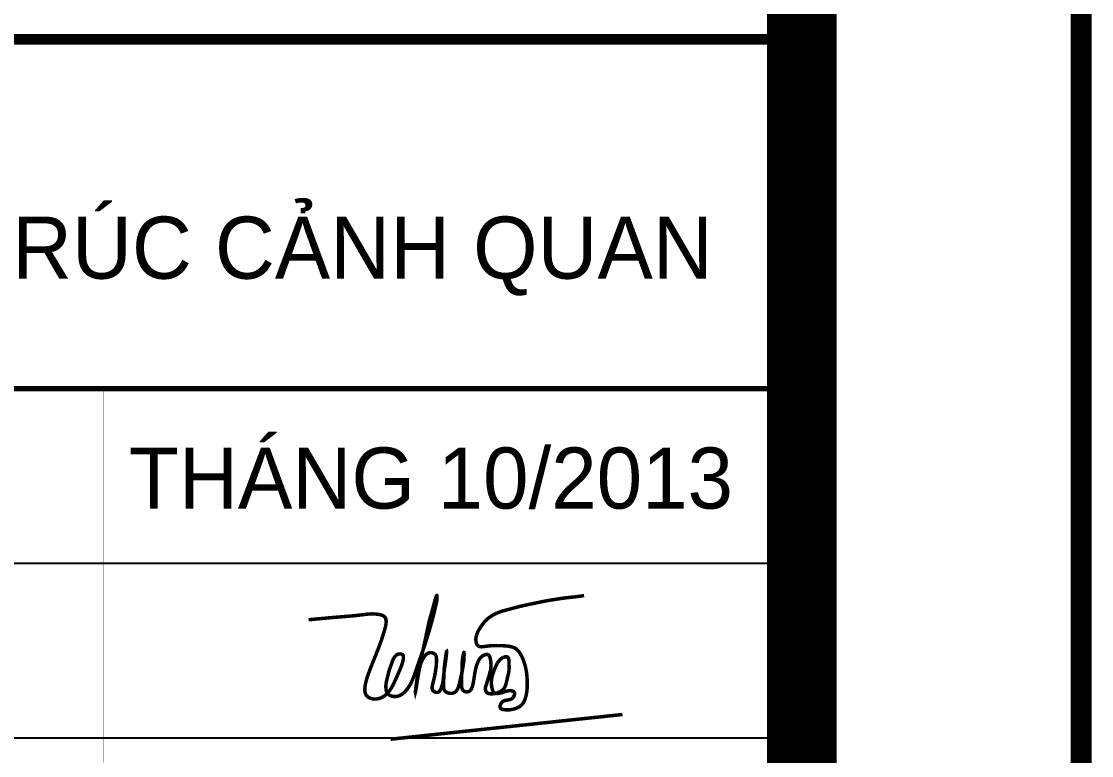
# Model space of a CAD drawing. Header units: millimetres. Extents: x 89040 to 596321, y -313033 to 2401191.
# Drawn here: x 596289.92 to 596320.57, y 1199952.64 to 1199973.67 of the extents above; entities that cross this region are included whole.
import ezdxf

# ---------------------------------------------------------------- set-up
doc = ezdxf.new("R2010")
doc.units = ezdxf.units.MM
doc.header["$MEASUREMENT"] = 0
for name, color, linetype, lineweight in [('dung', 7, 'Continuous', 25), ('KHUNG', 7, 'Continuous', 25), ('KHUNGTEN', 7, 'Continuous', 25)]:
    doc.layers.add(name, color=color, linetype=linetype, lineweight=lineweight)
doc.styles.add('WMF-VNI-FRANKO0', font='VFRANKO.TTF')

msp = doc.modelspace()

# ---------------------------------------------------------------- linework, layer by layer
at = {"layer": 'KHUNG', "const_width": 0.1}
for points in [[(596298.1460031951, 1199956.533481232), (596298.4195627304, 1199956.559774097), (596298.6936591212, 1199956.585290946), (596298.9688292237, 1199956.609255764), (596299.245392089, 1199956.631208039), (596299.3832981784, 1199956.642730265), (596299.5198440833, 1199956.656224669), (596299.587338657, 1199956.664100167), (596299.6542515861, 1199956.672787066), (596299.7877958948, 1199956.689729092), (596299.8553157315, 1199956.69626233), (596299.9239263331, 1199956.700355783), (596299.9587794933, 1199956.701218543), (596299.9940719322, 1199956.701148501), (596300.0298591786, 1199956.700038037), (596300.0661967614, 1199956.697779533), (596300.1031402102, 1199956.694265369), (596300.1406025293, 1199956.689351928), (596300.1778472511, 1199956.682731542), (596300.2139530074, 1199956.674049842), (596300.2312908422, 1199956.668825258), (596300.2479984172, 1199956.662952456), (596300.2639605608, 1199956.656387139), (596300.2790620994, 1199956.64908501), (596300.2931878609, 1199956.641001773), (596300.3062226726, 1199956.632093131), (596300.3180513615, 1199956.622314788), (596300.3285595133, 1199956.611622855), (596300.3376938351, 1199956.600006268), (596300.3455060516, 1199956.587510372), (596300.352058239, 1199956.574186069), (596300.3574124746, 1199956.560084261), (596300.3616308351, 1199956.54525585), (596300.3647753976, 1199956.52975174), (596300.366908239, 1199956.513622833), (596300.3680914358, 1199956.496920032), (596300.368387065, 1199956.479694239), (596300.3678572039, 1199956.461996357), (596300.364569317, 1199956.425387937), (596300.3587243902, 1199956.387501991), (596300.3508190383, 1199956.348745741), (596300.3413498765, 1199956.309526408), (596300.3308135197, 1199956.270251212), (596300.3084689587, 1199956.19311139), (596300.2859405343, 1199956.118958423), (596300.2633239287, 1199956.047582636), (596300.2405979455, 1199955.97866983), (596300.2177413888, 1199955.911905805), (596300.1947330626, 1199955.846976362), (596300.1715517709, 1199955.783567301), (596300.1481763176, 1199955.721364423), (596300.1245855066, 1199955.660053528), (596300.076673028, 1199955.538850889), (596300.027644766, 1199955.417445789), (596300.0026592264, 1199955.355881818), (596299.9773701287, 1199955.293390913), (596299.9267021586, 1199955.16591168), (596299.8775285601, 1199955.035993021), (596299.8541074296, 1199954.970452838), (596299.8317894526, 1199954.904701347), (596299.8109874504, 1199954.838757302), (596299.7923598901, 1199954.772474235), (596299.7765859048, 1199954.705692166), (596299.7700366897, 1199954.672046233), (596299.7646418958, 1199954.638155822), (596299.7606235882, 1199954.603956966), (596299.7582038334, 1199954.569385696), (596299.7576046966, 1199954.534378045), (596299.7591225107, 1199954.498987925), (596299.7634389965, 1199954.463880955), (596299.7668987202, 1199954.446703466), (596299.7713604987, 1199954.429920562), (596299.7769251337, 1199954.413640185), (596299.7836934254, 1199954.397970274), (596299.7917661752, 1199954.383018772), (596299.801216944, 1199954.368881706), (596299.811972663, 1199954.355590981), (596299.8239111411, 1199954.343157023), (596299.836910152, 1199954.331590238), (596299.850847469, 1199954.320901034), (596299.8656008658, 1199954.311099821), (596299.8810481159, 1199954.302197005), (596299.8970669929, 1199954.294202996), (596299.9135352704, 1199954.287128201), (596299.9303310808, 1199954.280982895), (596299.9473631263, 1199954.275765977), (596299.964593604, 1199954.271456442), (596299.9819901086, 1199954.268031276), (596300.017151578, 1199954.263741991), (596300.052588293, 1199954.262714009), (596300.088041012, 1199954.264763216), (596300.1232504934, 1199954.269705497), (596300.1579574959, 1199954.27735674), (596300.1919027776, 1199954.287532828), (596300.2248270974, 1199954.300049649), (596300.2564712135, 1199954.314723088), (596300.286614784, 1199954.331377448), (596300.3152566813, 1199954.349884466), (596300.3424724974, 1199954.370132478), (596300.3683379068, 1199954.392009838), (596300.392928583, 1199954.4154049), (596300.4163202008, 1199954.44020602), (596300.4385884337, 1199954.46630155), (596300.459808956, 1199954.493579847), (596300.4800574419, 1199954.521929263), (596300.499409565, 1199954.551238153), (596300.5179409998, 1199954.581394872), (596300.5357274202, 1199954.612287773), (596300.5693679143, 1199954.675835543), (596300.6009364396, 1199954.740988294), (596300.6310383887, 1199954.806852864), (596300.6602791542, 1199954.872536086), (596300.6891482575, 1199954.937292199), (596300.7175173629, 1199955.001161433), (596300.7450530248, 1199955.064444949), (596300.771421662, 1199955.127444078), (596300.7962896929, 1199955.190460152), (596300.8193079919, 1199955.253804274), (596300.8298373747, 1199955.285807841), (596300.8393560129, 1199955.318272447), (596300.8475741439, 1199955.351391686), (596300.8542020048, 1199955.385359156), (596300.858949833, 1199955.42036845), (596300.8615278654, 1199955.456613166), (596300.8618609201, 1199955.475207646), (596300.8608001971, 1199955.493442047), (596300.8593857377, 1199955.502082203), (596300.8571875017, 1199955.510220309), (596300.8540597062, 1199955.517718351), (596300.8498575562, 1199955.524438999), (596300.8445310014, 1199955.530310729), (596300.8382019654, 1199955.535381458), (596300.8310105474, 1199955.539711728), (596300.8230968466, 1199955.543362078), (596300.8056629952, 1199955.548865184), (596300.7870212065, 1199955.552375104), (596300.7682870019, 1199955.554372235), (596300.7501883073, 1199955.5550481), (596300.7328073204, 1199955.554112964), (596300.7161650829, 1199955.551231513), (596300.7002826345, 1199955.5460685), (596300.6851723954, 1199955.538470211), (596300.6708194198, 1199955.528859334), (596300.6572033426, 1199955.517772696), (596300.6443037991, 1199955.505747126), (596300.6321037002, 1199955.493221933), (596300.609785645, 1199955.466877356), (596300.5902312583, 1199955.438717647), (596300.5733515123, 1199955.408752937), (596300.5587959768, 1199955.377408699), (596300.5461563928, 1199955.345201996), (596300.5241769605, 1199955.279866472), (596300.5130481882, 1199955.247290861), (596300.5009536968, 1199955.215021285), (596300.4762239755, 1199955.150682676), (596300.4650192827, 1199955.118181138), (596300.4549180797, 1199955.085350501), (596300.4371864188, 1199955.018909368), (596300.4056658708, 1199954.884377759), (596300.3888403281, 1199954.817076952), (596300.3729004511, 1199954.749769445), (596300.3664814715, 1199954.71599811), (596300.3617503837, 1199954.682086471), (596300.359168234, 1199954.647990856), (596300.3588594971, 1199954.613699263), (596300.3607339209, 1199954.579219892), (596300.3646977812, 1199954.54456127), (596300.370776334, 1199954.509843514), (596300.3748712701, 1199954.492738932), (596300.3798913772, 1199954.476027595), (596300.3860032227, 1199954.459877781), (596300.3933733744, 1199954.444457763), (596300.4021683955, 1199954.429935815), (596300.4124930506, 1199954.416447311), (596300.4242351061, 1199954.404012107), (596300.4372347255, 1199954.392624719), (596300.4513320718, 1199954.382279662), (596300.4663673083, 1199954.372971452), (596300.4821805987, 1199954.364694604), (596300.4986121061, 1199954.357443634), (596300.5155019938, 1199954.351213056), (596300.5326904252, 1199954.345997387), (596300.5500245548, 1199954.341790412), (596300.5674231187, 1199954.338578453), (596300.5848468157, 1199954.336343452), (596300.6022568756, 1199954.3350673), (596300.619614529, 1199954.334731886), (596300.6368810064, 1199954.335319097), (596300.6540175382, 1199954.336810823), (596300.6709853547, 1199954.339188952), (596300.6877456864, 1199954.342435374), (596300.7042659246, 1199954.3465296), (596300.7365571834, 1199954.357140339), (596300.7678302854, 1199954.370767722), (596300.7980621904, 1199954.387156061), (596300.827229859, 1199954.406049667), (596300.8553102508, 1199954.427192852), (596300.8822803264, 1199954.450329926), (596300.9081170458, 1199954.475205203), (596300.932797369, 1199954.501562993), (596300.9562982561, 1199954.529147607), (596300.9785966672, 1199954.557703359), (596300.9996695626, 1199954.586974558), (596301.0194985009, 1199954.616714898), (596301.0381275805, 1199954.646805637), (596301.0556460219, 1199954.677220076), (596301.0721440458, 1199954.707933553), (596301.0877118722, 1199954.738921409), (596301.102439721, 1199954.77015898), (596301.1297363671, 1199954.833284626), (596301.1547557449, 1199954.897113201), (596301.1782196155, 1199954.961447415), (596301.2008497398, 1199955.026089975), (596301.2460020256, 1199955.1556427), (596301.337426484, 1199955.415271751), (596301.4278686739, 1199955.676006269), (596301.4717827857, 1199955.806943586), (596301.5143249712, 1199955.938343879), (596301.5552209012, 1199956.070229116), (596301.5946832018, 1199956.202427526), (596301.6707350756, 1199956.466851186), (596301.7073059642, 1199956.599303362), (596301.7246720509, 1199956.666153412), (596301.7411284398, 1199956.733712321), (596301.7567248758, 1199956.801709431), (596301.7720960142, 1199956.868821004), (596301.7879146655, 1199956.933665724), (596301.8035169599, 1199956.997662886), (596301.8105156689, 1199957.030863771), (596301.8165738434, 1199957.065720681), (596301.8213873007, 1199957.102874481), (596301.8246516263, 1199957.14245317), (596301.8256071927, 1199957.161999787), (596301.826060482, 1199957.180356909), (596301.8259730826, 1199957.196750148), (596301.8253065833, 1199957.210405115), (596301.8247441679, 1199957.215963751), (596301.8240240011, 1199957.220566248), (596301.8231489456, 1199957.224216802), (596301.8221235643, 1199957.226942027), (596301.8209524197, 1199957.228768538), (596301.8196400751, 1199957.229722949), (596301.8166100376, 1199957.229121925), (596301.8130699551, 1199957.225351869), (596301.8090563314, 1199957.218625692), (596301.8046056702, 1199957.209156308), (596301.7997544747, 1199957.19715663), (596301.7945392493, 1199957.18283957), (596301.7889964967, 1199957.166418041), (596301.7831627211, 1199957.148104956), (596301.7770744261, 1199957.128113226), (596301.7707681151, 1199957.106655766), (596301.7642802919, 1199957.083945488), (596301.7509061234, 1199957.035618128), (596301.7235857995, 1199956.933297749), (596301.7102237019, 1199956.882711333), (596301.7037449318, 1199956.858306764), (596301.697449686, 1199956.834778503), (596301.6913727972, 1199956.812329344), (596301.6855229684, 1199956.791003784), (596301.6798881906, 1199956.770720844), (596301.6744558859, 1199956.751396107), (596301.664148386, 1199956.71528356), (596301.6544998485, 1199956.681990784), (596301.6454096528, 1199956.650842421), (596301.6367771785, 1199956.621163114), (596301.6204829117, 1199956.563510239), (596301.6126198984, 1199956.534186121), (596301.6048337278, 1199956.503809584), (596301.5971079554, 1199956.47240645), (596301.5894374294, 1199956.440096609), (596301.5742415094, 1199956.373236366), (596301.5592047534, 1199956.304187978), (596301.5442859469, 1199956.233910568), (596301.5146504956, 1199956.093265602), (596301.4852154416, 1199955.955154766), (596301.4705827201, 1199955.887397706), (596301.4560124632, 1199955.820677709), (596301.4415091162, 1199955.755123395), (596301.4270771251, 1199955.690863382), (596301.4127212402, 1199955.628006051), (596301.3984510846, 1199955.566336652), (596301.3702222155, 1199955.444657102), (596301.34249958, 1199955.321978968), (596301.3288622163, 1199955.25906134), (596301.3153923508, 1199955.194449156), (596301.30210363, 1199955.127660777), (596301.2890097005, 1199955.058214569), (596301.2825400473, 1199955.022344266), (596301.2761242093, 1199954.985628892), (596301.2697638924, 1199954.948008242), (596301.2634608025, 1199954.909422111), (596301.2572166454, 1199954.869810295), (596301.2510331268, 1199954.829112588), (596301.2449119529, 1199954.787268787), (596301.2388550632, 1199954.74422092), (596301.2271802147, 1199954.656553833), (596301.2218191852, 1199954.61423189), (596301.2169539974, 1199954.574515566), (596301.2147491205, 1199954.556009016), (596301.2127183356, 1199954.538603277), (596301.2108783531, 1199954.52244815), (596301.2092458836, 1199954.507693436), (596301.2078376376, 1199954.494488939), (596301.2066703258, 1199954.482984459), (596301.2057606585, 1199954.473329799), (596301.2051253461, 1199954.46567476), (596301.2047808571, 1199954.460167021), (596301.2047329744, 1199954.456860644), (596301.2049728204, 1199954.455681242), (596301.2054904554, 1199954.456545117), (596301.2062759384, 1199954.459368573), (596301.2073193303, 1199954.464067914), (596301.2086106908, 1199954.470559442), (596301.2101400794, 1199954.478759461), (596301.2118975562, 1199954.488584275), (596301.2138731814, 1199954.499950186), (596301.2160570148, 1199954.512773499), (596301.218439116, 1199954.526970516), (596301.2210095454, 1199954.542457542), (596301.2237583626, 1199954.559150879), (596301.2266756275, 1199954.576966831), (596301.2297514004, 1199954.595821701), (596301.2329757408, 1199954.615631792), (596301.2363387088, 1199954.636313409), (596301.2434407672, 1199954.67995643), (596301.2509780551, 1199954.726081193), (596301.2588710515, 1199954.774018122), (596301.2754060879, 1199954.872650193), (596301.2838890866, 1199954.922006188), (596301.2924097118, 1199954.970496059), (596301.3008884422, 1199955.017450233), (596301.3092457576, 1199955.062199137), (596301.3174406134, 1199955.104215743), (596301.3256017347, 1199955.143601983), (596301.3339046572, 1199955.180633212), (596301.3425249183, 1199955.215584789), (596301.351638055, 1199955.248732074), (596301.3614196047, 1199955.280350427), (596301.3720451047, 1199955.310715208), (596301.3836900919, 1199955.340101775), (596301.3965301035, 1199955.36878549), (596301.4107406768, 1199955.397041711), (596301.4264973489, 1199955.425145799), (596301.443975658, 1199955.453373102), (596301.4633772108, 1199955.481717212), (596301.4849974469, 1199955.509157524), (596301.4967384916, 1199955.52214853), (596301.5091529116, 1199955.534445315), (596301.5222802751, 1199955.54589179), (596301.5361601504, 1199955.556331864), (596301.5508317515, 1199955.56560963), (596301.566285862, 1199955.573594202), (596301.5824160451, 1199955.580204927), (596301.5991042394, 1199955.585367158), (596301.6162323834, 1199955.589006247), (596301.6336824155, 1199955.591047547), (596301.6513362743, 1199955.59141641), (596301.6690758726, 1199955.590038209), (596301.6867451842, 1199955.586869793), (596301.7040740636, 1199955.58196268), (596301.7207709965, 1199955.575386117), (596301.7365444694, 1199955.567209352), (596301.7511029684, 1199955.557501628), (596301.7641549794, 1199955.546332194), (596301.7754094459, 1199955.533770389), (596301.784705586, 1199955.519912449), (596301.7921916787, 1199955.504918409), (596301.7980608299, 1199955.488957559), (596301.8025061454, 1199955.472199189), (596301.8057207312, 1199955.454812589), (596301.8078976927, 1199955.436967048), (596301.809230136, 1199955.418831857), (596301.8101338911, 1199955.382369684), (596301.8098088113, 1199955.346600322), (596301.8086686776, 1199955.311666021), (596301.8042280488, 1199955.24340314), (596301.7973795413, 1199955.175779905), (596301.788630454, 1199955.107372097), (596301.7781893442, 1199955.038639869), (596301.766171708, 1199954.970630384), (596301.7526904292, 1199954.904374895), (596301.7375877764, 1199954.839217323), (596301.7292249505, 1199954.805883811), (596301.7202015779, 1199954.771356317), (596301.7104506533, 1199954.735139153), (596301.7005858519, 1199954.697410681), (596301.692004117, 1199954.659124908), (596301.6886444762, 1199954.640084561), (596301.6861456943, 1199954.62127872), (596301.6846878018, 1199954.602831997), (596301.6844508293, 1199954.584869003), (596301.6856148075, 1199954.567514347), (596301.6883597673, 1199954.550892642), (596301.6928657393, 1199954.535128498), (596301.699312754, 1199954.520346525), (596301.7078808422, 1199954.506671335), (596301.7187500345, 1199954.494227538), (596301.7320269719, 1199954.483148387), (596301.7473650707, 1199954.473620517), (596301.764244918, 1199954.465850912), (596301.7821467583, 1199954.4600466), (596301.8005508363, 1199954.456414609), (596301.8189373969, 1199954.455161965), (596301.8367866847, 1199954.456495696), (596301.8535789445, 1199954.460622828), (596301.8614162754, 1199954.463798607), (596301.868813934, 1199954.467731059), (596301.8823605174, 1199954.477642425), (596301.8944171653, 1199954.489852437), (596301.9051939312, 1199954.503845131), (596301.9149008677, 1199954.519104543), (596301.9237480282, 1199954.535114708), (596301.9395317733, 1199954.567799076), (596301.9530962615, 1199954.600903298), (596301.9646601076, 1199954.634354748), (596301.974441597, 1199954.668081712), (596301.982659015, 1199954.702012475), (596301.9895306468, 1199954.736075325), (596301.9952747776, 1199954.770198547), (596302.0042536779, 1199954.838339251), (596302.0113419979, 1199954.905860876), (596302.0182792175, 1199954.972194404), (596302.0261515584, 1199955.037221353), (596302.034858925, 1199955.10164142), (596302.0441757593, 1199955.166240833), (596302.0538765033, 1199955.231805815), (596302.063735599, 1199955.299122594), (596302.0735274886, 1199955.368977395), (596302.0783277443, 1199955.40510225), (596302.0830266139, 1199955.442156446), (596302.0875959031, 1199955.48023826), (596302.0920074154, 1199955.519445956), (596302.0961086052, 1199955.558740249), (596302.0978572551, 1199955.576833546), (596302.0992841048, 1199955.592847938), (596302.1002987758, 1199955.606001171), (596302.1006241199, 1199955.611266969), (596302.1008229969, 1199955.615608157), (596302.1008991504, 1199955.619047668), (596302.1008563997, 1199955.621609047), (596302.1004294666, 1199955.624191603), (596302.0995727576, 1199955.623544205), (596302.0983168323, 1199955.619855233), (596302.0966922508, 1199955.613313066), (596302.0947295724, 1199955.604106086), (596302.0924593572, 1199955.592422671), (596302.0899121648, 1199955.578451202), (596302.0871185549, 1199955.562380058), (596302.0841090876, 1199955.54439762), (596302.0809143223, 1199955.524692267), (596302.0775648188, 1199955.50345238), (596302.074091137, 1199955.480866337), (596302.0705238368, 1199955.45712252), (596302.0632306191, 1199955.406915081), (596302.0559296443, 1199955.354337102), (596302.0422823348, 1199955.24809768), (596302.0364249565, 1199955.197450317), (596302.0338447955, 1199955.173404051), (596302.0315377333, 1199955.15046057), (596302.0295252232, 1199955.128757992), (596302.0277916547, 1199955.108229859), (596302.026311988, 1199955.088757669), (596302.0250611833, 1199955.070222918), (596302.0231460005, 1199955.035491724), (596302.021845788, 1199955.003088257), (596302.0202889999, 1199954.941472418), (596302.0196325498, 1199954.910367782), (596302.018860278, 1199954.87814821), (596302.0179645302, 1199954.844820841), (596302.0169503569, 1199954.810455798), (596302.0158228086, 1199954.775123204), (596302.0145869358, 1199954.738893182), (596302.0122622807, 1199954.664330184), (596302.0126281962, 1199954.627124786), (596302.0154232812, 1199954.591022941), (596302.0180658441, 1199954.573635017), (596302.0217165977, 1199954.556821985), (596302.0265091746, 1199954.540683509), (596302.0325772077, 1199954.525319259), (596302.0400543292, 1199954.510828901), (596302.0490741723, 1199954.497312103), (596302.0597654439, 1199954.484867438), (596302.0721030334, 1199954.473559337), (596302.0858814311, 1199954.463412187), (596302.1008848427, 1199954.454448088), (596302.1168974737, 1199954.446689146), (596302.1337035298, 1199954.440157462), (596302.1510872847, 1199954.43487512), (596302.1688549179, 1199954.430857836), (596302.1868658153, 1199954.428105864), (596302.2049872854, 1199954.426617155), (596302.2230866359, 1199954.426389661), (596302.2410311751, 1199954.427421331), (596302.2586882112, 1199954.429710119), (596302.2759250521, 1199954.433253974), (596302.2926090062, 1199954.438050849), (596302.3086073811, 1199954.444098694), (596302.3237874851, 1199954.45139546), (596302.3380189214, 1199954.4599381), (596302.3512504948, 1199954.469689094), (596302.3635284655, 1199954.480568507), (596302.3749050862, 1199954.492493797), (596302.3854326098, 1199954.505382419), (596302.3951632896, 1199954.519151829), (596302.4041493783, 1199954.533719484), (596302.4124431292, 1199954.54900284), (596302.4200967952, 1199954.564919355), (596302.4336928844, 1199954.598321682), (596302.4453556702, 1199954.633266117), (596302.4555031765, 1199954.669092311), (596302.4645534279, 1199954.705139915), (596302.4729242496, 1199954.740749063), (596302.4809428087, 1199954.775480354), (596302.4962589189, 1199954.842917646), (596302.5255759872, 1199954.975849703), (596302.5545491441, 1199955.113145004), (596302.5675133769, 1199955.180220105), (596302.5732496682, 1199955.212435617), (596302.5783709855, 1199955.243580185), (596302.5868679769, 1199955.305564759), (596302.5903374808, 1199955.338198419), (596302.5933502122, 1199955.373122117), (596302.5946999498, 1199955.391722993), (596302.5959530883, 1199955.411232695), (596302.5971154917, 1199955.431763327), (596302.5981928319, 1199955.453424641), (596302.5999740624, 1199955.4988614), (596302.6005442233, 1199955.52108915), (596302.6008080422, 1199955.54191474), (596302.6006959894, 1199955.560531861), (596302.6004772834, 1199955.568760275), (596302.6001385357, 1199955.576134207), (596302.5996710556, 1199955.582552868), (596302.5990661518, 1199955.587915471), (596302.5983151325, 1199955.592121227), (596302.5974093076, 1199955.595069348), (596302.5963400528, 1199955.596659586), (596302.5951059241, 1199955.596849193), (596302.5937189114, 1199955.595703019), (596302.5921924803, 1199955.593297723), (596302.5905400955, 1199955.589709965), (596302.5887752222, 1199955.585016407), (596302.5869113253, 1199955.579293709), (596302.5849618703, 1199955.572618531), (596302.5808601459, 1199955.556717379), (596302.5765777691, 1199955.537926233), (596302.5722224612, 1199955.51685838), (596302.5679019429, 1199955.494127102), (596302.559796157, 1199955.446127408), (596302.5562263312, 1199955.42208556), (596302.5531212704, 1199955.398829267), (596302.5505313489, 1199955.376709112), (596302.5484182996, 1199955.355669618), (596302.5467360925, 1199955.335619744), (596302.5454386976, 1199955.316468452), (596302.5438142236, 1199955.28049746), (596302.5431766387, 1199955.24702833), (596302.5431577024, 1199955.215332751), (596302.5433891753, 1199955.184682412), (596302.5431303886, 1199955.12360421), (596302.5419129032, 1199955.091734519), (596302.5397921426, 1199955.058507256), (596302.534067678, 1199954.989383054), (596302.5285165047, 1199954.919206745), (596302.5266117718, 1199954.884663412), (596302.5255703818, 1199954.850749375), (596302.5253767086, 1199954.783132102), (596302.5258023947, 1199954.748475968), (596302.5262950753, 1199954.71261957), (596302.5268212287, 1199954.67529419), (596302.5283757023, 1199954.637434663), (596302.5299648809, 1199954.618731825), (596302.5323228216, 1199954.60040824), (596302.5356201255, 1199954.582634886), (596302.5400273933, 1199954.565582739), (596302.5457152261, 1199954.549422777), (596302.5528542245, 1199954.534325978), (596302.5616149897, 1199954.520463317), (596302.5721681223, 1199954.508005772), (596302.5846831748, 1199954.497124076), (596302.5991461442, 1199954.487946145), (596302.6151510595, 1199954.480508466), (596302.6322415341, 1199954.474835766), (596302.6499611811, 1199954.470952773), (596302.667853614, 1199954.468884213), (596302.6854624456, 1199954.468654813), (596302.7023318558, 1199954.470289164), (596302.7181444733, 1199954.473778487), (596302.7329014111, 1199954.479037239), (596302.7466484013, 1199954.485969125), (596302.7594311752, 1199954.494477848), (596302.7712954647, 1199954.504467114), (596302.7822870014, 1199954.515840625), (596302.7924515172, 1199954.528502086), (596302.8018347434, 1199954.542355201), (596302.8104824119, 1199954.557303673), (596302.8184402544, 1199954.573251207), (596302.8257540027, 1199954.590101507), (596302.8324693884, 1199954.607758277), (596302.8442879987, 1199954.645106041), (596302.854261939, 1199954.684524132), (596302.8627570627, 1199954.725242181), (596302.8701392236, 1199954.766489822), (596302.8767742749, 1199954.807496685), (596302.8830039633, 1199954.847568817), (596302.8890040255, 1199954.886538463), (596302.8948802969, 1199954.924459444), (596302.9007383686, 1199954.961386348), (596302.9066838318, 1199954.997373766), (596302.9128222781, 1199955.032476288), (596302.9192592984, 1199955.066748505), (596302.9261004844, 1199955.100245006), (596302.9334514273, 1199955.133020382), (596302.9414177181, 1199955.165129223), (596302.9501049484, 1199955.196626121), (596302.959618709, 1199955.227565663), (596302.9700645917, 1199955.258002442), (596302.9815481877, 1199955.287991048), (596302.994175088, 1199955.31758607), (596303.0080508842, 1199955.346842099), (596303.0232811675, 1199955.375813725), (596303.0401326936, 1199955.404458778), (596303.0595146681, 1199955.432349371), (596303.0704887199, 1199955.445848), (596303.0824963594, 1199955.458961519), (596303.0956712451, 1199955.47162443), (596303.1101369121, 1199955.483767864), (596303.1258182019, 1199955.495256774), (596303.142458563, 1199955.505895701), (596303.1597947888, 1199955.515486971), (596303.1775636736, 1199955.523832907), (596303.1955020108, 1199955.530735834), (596303.2133465944, 1199955.535998077), (596303.2308342184, 1199955.53942196), (596303.2477016766, 1199955.540809807), (596303.2636857629, 1199955.539963943), (596303.2785232709, 1199955.536686692), (596303.2919518558, 1199955.530781499), (596303.3038261919, 1199955.522203754), (596303.3142354564, 1199955.511213356), (596303.3232968058, 1199955.498106535), (596303.331127398, 1199955.483179518), (596303.3378443894, 1199955.466728538), (596303.3435649379, 1199955.449049823), (596303.3484062008, 1199955.430439603), (596303.3559194978, 1199955.391609567), (596303.3613214365, 1199955.352607985), (596303.3653389114, 1199955.315225197), (596303.3680466061, 1199955.279454857), (596303.3693931182, 1199955.244943284), (596303.3693270466, 1199955.211336799), (596303.3677969887, 1199955.178281723), (596303.364751543, 1199955.145424374), (596303.3601446466, 1199955.112419572), (596303.3540618361, 1199955.079131604), (596303.3467253362, 1199955.045642325), (596303.3292055924, 1199954.978427733), (596303.3094140649, 1199954.911511585), (596303.2891714227, 1199954.845622418), (596303.2693398542, 1199954.780617578), (596303.2489238705, 1199954.714665919), (596303.2271928339, 1199954.645932475), (596303.2177409218, 1199954.610796895), (596303.214133724, 1199954.593256293), (596303.2115740044, 1199954.575821399), (596303.210287993, 1199954.558557899), (596303.2105019189, 1199954.541531481), (596303.2124420122, 1199954.524807831), (596303.2163345021, 1199954.508452635), (596303.222404047, 1199954.492532737), (596303.2307142763, 1199954.477233375), (596303.2410306315, 1199954.462959035), (596303.2530862411, 1199954.450137961), (596303.2666142342, 1199954.439198395), (596303.281354174, 1199954.430514208), (596303.2971003789, 1199954.423996576), (596303.3136748394, 1199954.41932284), (596303.3308997601, 1199954.416168534), (596303.3485973451, 1199954.414209194), (596303.384760149, 1199954.412722347), (596303.4214332422, 1199954.413914712), (596303.4582608249, 1199954.417729498), (596303.4948919982, 1199954.424121582), (596303.5309758633, 1199954.433045837), (596303.5661615215, 1199954.444457139), (596303.6000980737, 1199954.458310364), (596303.6324346212, 1199954.474560386), (596303.6628202652, 1199954.493162081), (596303.6909041066, 1199954.514070323), (596303.7039731955, 1199954.525375298), (596303.7163352467, 1199954.537239988), (596303.7279463978, 1199954.549658753), (596303.7387627866, 1199954.562625951), (596303.7487405506, 1199954.576135943), (596303.7578383305, 1199954.590182329), (596303.7660728589, 1199954.604741118), (596303.7735192536, 1199954.619770634), (596303.7863583579, 1199954.651072046), (596303.7969770748, 1199954.68374696), (596303.8059968364, 1199954.717455773), (596303.8217252219, 1199954.786616676), (596303.8381209506, 1199954.85596998), (596303.8554369326, 1199954.92438035), (596303.8712529786, 1199954.991608387), (596303.8778298472, 1199955.024708363), (596303.8831093176, 1199955.057427955), (596303.8867894175, 1199955.089743666), (596303.888832992, 1199955.121861673), (596303.889579737, 1199955.154314998), (596303.8893981328, 1199955.187661625), (596303.8886566595, 1199955.222459538), (596303.8877237969, 1199955.259266721), (596303.8869637828, 1199955.298634633), (596303.8860377494, 1199955.340032725), (596303.8849552405, 1199955.360632733), (596303.8831250075, 1199955.380650091), (596303.8802960025, 1199955.399697332), (596303.8762171788, 1199955.417386989), (596303.8706374887, 1199955.433331595), (596303.8633058852, 1199955.447143682), (596303.8589046637, 1199955.453128947), (596303.8539713211, 1199955.458435781), (596303.8484744765, 1199955.463015753), (596303.8423827487, 1199955.466820427), (596303.8356652455, 1199955.469801813), (596303.8283322619, 1199955.471949277), (596303.8121555852, 1199955.473967038), (596303.7945602697, 1199955.473355647), (596303.7762610838, 1199955.470603583), (596303.7579727964, 1199955.466199329), (596303.7403649234, 1199955.460606657), (596303.7236476567, 1199955.454038525), (596303.707763742, 1199955.446561856), (596303.6926526012, 1199955.438241756), (596303.6782536572, 1199955.429143334), (596303.6645063326, 1199955.419331696), (596303.6513500502, 1199955.408871949), (596303.6266072554, 1199955.386232841), (596303.6037922666, 1199955.361516156), (596303.5827442838, 1199955.334945826), (596303.5633025669, 1199955.306745734), (596303.5453063755, 1199955.27713976), (596303.5285949691, 1199955.246351784), (596303.5130076073, 1199955.214605688), (596303.4983835499, 1199955.182125351), (596303.471382387, 1199955.115857479), (596303.4464445558, 1199955.049231554), (596303.4238889083, 1199954.982795659), (596303.4138779732, 1199954.949608081), (596303.4049132526, 1199954.916417095), (596303.3971459623, 1199954.883204957), (596303.3907273195, 1199954.849953926), (596303.3858085405, 1199954.81664626), (596303.3825333541, 1199954.783258887), (596303.3809609886, 1199954.749708593), (596303.3810973365, 1199954.715874203), (596303.3829474539, 1199954.681633945), (596303.3865163964, 1199954.646866049), (596303.3918092198, 1199954.611448742), (596303.3988409466, 1199954.575287666), (596303.4079679091, 1199954.539227273), (596303.4135576054, 1199954.521853957), (596303.4199648292, 1199954.505262835), (596303.4272896188, 1199954.489712112), (596303.4356320123, 1199954.475459993), (596303.4450920479, 1199954.462764683), (596303.4557685443, 1199954.45188206), (596303.4676869622, 1199954.44292796), (596303.4807589343, 1199954.435800925), (596303.4948862877, 1199954.430380774), (596303.5099708498, 1199954.426547329), (596303.525914448, 1199954.424180411), (596303.542618909, 1199954.423159842), (596303.5599860605, 1199954.423365443), (596303.5779177293, 1199954.424677035), (596303.5963157428, 1199954.426974438), (596303.6150819282, 1199954.430137475), (596303.653326123, 1199954.438579733), (596303.6918649317, 1199954.449042378), (596303.7299129717, 1199954.460563979), (596303.7666848603, 1199954.472183107), (596303.8014313087, 1199954.482945354), (596303.8344775247, 1199954.492105411), (596303.8673630315, 1199954.499126004), (596303.884175033, 1199954.501531632), (596303.9014176843, 1199954.502954547), (596303.9192276098, 1199954.503206734), (596303.9376913742, 1199954.502105775), (596303.9564419867, 1199954.499519959), (596303.974871136, 1199954.495344553), (596303.9923682723, 1199954.489475076), (596304.0083228458, 1199954.481807045), (596304.0221243065, 1199954.472235977), (596304.028026823, 1199954.466704154), (596304.0331621049, 1199954.460657391), (596304.0374561248, 1199954.454084033), (596304.0408874529, 1199954.447004698), (596304.043487208, 1199954.439472243), (596304.0452887891, 1199954.431540925), (596304.046631027, 1199954.414698727), (596304.0451813604, 1199954.39691216), (596304.041206984, 1199954.37861528), (596304.0349750909, 1199954.360242143), (596304.0267528755, 1199954.342226804), (596304.0168075318, 1199954.32500332), (596304.005406254, 1199954.309005745), (596303.9928162358, 1199954.294668135), (596303.9792916612, 1199954.282375214), (596303.9649774467, 1199954.272097373), (596303.9499638869, 1199954.263597884), (596303.934340871, 1199954.256638483), (596303.9181982893, 1199954.250980907), (596303.9016260313, 1199954.246386892), (596303.8675520452, 1199954.239436492), (596303.7982031043, 1199954.227814837), (596303.7811400241, 1199954.223994375), (596303.7643663854, 1199954.219331366), (596303.7479720778, 1199954.213587548), (596303.732046991, 1199954.206524657), (596303.7166810149, 1199954.197904429), (596303.7019640389, 1199954.187488602), (596303.6879924679, 1199954.175067586), (596303.6749428759, 1199954.160784674), (596303.6630457491, 1199954.145020453), (596303.6525325747, 1199954.128159919), (596303.6436348404, 1199954.11058807), (596303.6365840337, 1199954.092689905), (596303.6316116423, 1199954.07485042), (596303.6289491538, 1199954.057454614), (596303.6288280555, 1199954.040887483), (596303.6314798351, 1199954.025534025), (596303.633917894, 1199954.018432736), (596303.6371345406, 1199954.011778002), (596303.6411216514, 1199954.005586119), (596303.645834032, 1199953.999841543), (596303.6572469055, 1199953.989626188), (596303.6709977656, 1199953.980995694), (596303.686711218, 1199953.973813819), (596303.7040118673, 1199953.967944319), (596303.7225243187, 1199953.963250951), (596303.7418731774, 1199953.959597472), (596303.781578536, 1199953.95486521), (596303.8202486119, 1199953.952692312), (596303.8568538302, 1199953.952542278), (596303.8917869884, 1199953.954277477), (596303.9254773806, 1199953.957770513), (596303.9583543016, 1199953.962893988), (596303.9908470458, 1199953.969520508), (596304.0233848323, 1199953.977522711), (596304.0562158922, 1199953.986860996), (596304.0890193091, 1199953.997771729), (596304.1213625757, 1199954.010545385), (596304.1528131857, 1199954.025472438), (596304.1829386323, 1199954.042843363), (596304.2113266425, 1199954.062894738), (596304.2376976951, 1199954.085509539), (596304.2618257819, 1199954.110428202), (596304.2834850416, 1199954.13739077), (596304.3024685875, 1199954.166136578), (596304.3188688811, 1199954.196393793), (596304.3330169872, 1199954.227881677), (596304.3452505976, 1199954.260319247), (596304.3559074047, 1199954.293425516), (596304.3653251015, 1199954.326919501), (596304.3737910779, 1199954.360560772), (596304.381357595, 1199954.394298458), (596304.3880082703, 1199954.42813703), (596304.3937267128, 1199954.462080967), (596304.3984965319, 1199954.496134745), (596304.402301448, 1199954.530302817), (596304.4051561821, 1199954.564582694), (596304.4083769348, 1199954.633400073), (596304.4089351206, 1199954.702419503), (596304.4076176026, 1199954.771471247), (596304.4050100779, 1199954.840406811), (596304.4007264046, 1199954.909180331), (596304.3940873537, 1199954.97777689), (596304.384524604, 1199955.0461516), (596304.3721333527, 1199955.114080319), (596304.3572543405, 1199955.181272565), (596304.3401390522, 1199955.247506183), (596304.320460283, 1199955.313000725), (596304.3094855574, 1199955.345594244), (596304.2976610021, 1199955.378151166), (596304.2849169155, 1199955.410720919), (596304.2711835487, 1199955.443351445), (596304.2563872206, 1199955.47596673), (596304.240447415, 1199955.508275321), (596304.223282932, 1199955.539964214), (596304.2048125715, 1199955.570720406), (596304.1849551343, 1199955.600230892), (596304.16362942, 1199955.628182669), (596304.1407542293, 1199955.654262731), (596304.1162483619, 1199955.678158076), (596304.0900306181, 1199955.699555699), (596304.0762544177, 1199955.709220051), (596304.0620197983, 1199955.718142596), (596304.0473179409, 1199955.726286633), (596304.0321648082, 1199955.733660589), (596304.0006569822, 1199955.746292982), (596303.9678046284, 1199955.756436099), (596303.9339168102, 1199955.76448764), (596303.8993025918, 1199955.770845307), (596303.8642710365, 1199955.775906799), (596303.7940414737, 1199955.783549699), (596303.724146511, 1199955.788717261), (596303.6547410772, 1199955.791786525), (596303.585972464, 1199955.793125287), (596303.517987963, 1199955.793101344), (596303.4509341111, 1199955.792081929), (596303.3842829675, 1199955.789929875), (596303.3503662322, 1199955.787954595), (596303.3155920833, 1199955.785076277), (596303.2796130426, 1199955.78106727), (596303.2421451404, 1199955.775774115), (596303.1648912566, 1199955.764558237), (596303.1268536482, 1199955.761034451), (596303.1083661315, 1199955.760320112), (596303.0903790749, 1199955.76050472), (596303.0730021795, 1199955.761738707), (596303.0563451464, 1199955.764172509), (596303.0405176769, 1199955.767956557), (596303.025629472, 1199955.773241284), (596303.0117902331, 1199955.780177125), (596302.9991096613, 1199955.788914512), (596302.987697268, 1199955.799603343), (596302.977615254, 1199955.812260322), (596302.9688165694, 1199955.826594574), (596302.9612387917, 1199955.842271944), (596302.9548194986, 1199955.858958277), (596302.9494962676, 1199955.876319419), (596302.9452066764, 1199955.894021215), (596302.9418885036, 1199955.911732113), (596302.9394902512, 1199955.929259376), (596302.9379763188, 1199955.946616055), (596302.9374641551, 1199955.980936469), (596302.9400774972, 1199956.014930966), (596302.9455376654, 1199956.048771976), (596302.9535480533, 1199956.082351223), (596302.963807228, 1199956.115484875), (596302.9760137575, 1199956.147989096), (596302.9898744157, 1199956.179699518), (596303.0051681098, 1199956.21062284), (596303.021711188, 1199956.24085456), (596303.0393203173, 1199956.270490931), (596303.077003396, 1199956.328362633), (596303.1168144809, 1199956.384958702), (596303.1585697586, 1199956.440058652), (596303.1804588475, 1199956.4667163), (596303.2031806272, 1199956.492596367), (596303.2268538901, 1199956.517561829), (596303.2515911689, 1199956.541480525), (596303.2773932848, 1199956.564307044), (596303.3041647879, 1199956.586070734), (596303.3318070761, 1199956.606803392), (596303.360221549, 1199956.626536813), (596303.3893096059, 1199956.645302792), (596303.4189726451, 1199956.663133126), (596303.4491205973, 1199956.680056118), (596303.4797105342, 1199956.696080769), (596303.5107157198, 1199956.711209452), (596303.5421094322, 1199956.725444534), (596303.5738649502, 1199956.738788382), (596303.6059555142, 1199956.751243676), (596303.6710101237, 1199956.77370328), (596303.7369668722, 1199956.793609526), (596303.870315498, 1199956.829285544), (596304.1368168562, 1199956.900139901), (596304.2036151092, 1199956.916875145), (596304.2706587315, 1199956.932658482), (596304.4052925259, 1199956.962119458), (596304.6752844468, 1199957.01831208), (596304.810225848, 1199957.046467086), (596304.9454163474, 1199957.073147691), (596305.081120142, 1199957.097027774), (596305.2172738885, 1199957.118472816), (596305.3536366937, 1199957.138765247), (596305.490093694, 1199957.158293912), (596305.5584555491, 1199957.166947318), (596305.6269718888, 1199957.174332271), (596305.7641791484, 1199957.187590422), (596305.8326045464, 1199957.195577186), (596305.9007987845, 1199957.205367177), (596306.0367748527, 1199957.228167)], [(596300.4949440702, 1199953.113381465), (596307.1364890137, 1199953.820697883)]]:
    msp.add_lwpolyline(points, dxfattribs=at)
at = {"layer": 'KHUNGTEN', "color": 7}
for p, q in [((596237.2738426012, 1199958.153771233), (596312.2735226012, 1199958.153771233)), ((596237.2738426012, 1199953.147854592), (596312.2735226012, 1199953.147854592))]:
    msp.add_line(p, q, dxfattribs=at)
for points, const_width in [([(595240.7809848922, 1199890.057980405), (596320.2725626067, 1199890.057676576), (596320.2725626067, 1200956.62956193), (595240.7289387927, 1200956.629865774), (595240.7809848922, 1199890.057980405)], 0.599997440000742), ([(596237.2738426005, 1199973.153707234), (596312.2735226012, 1199973.153707234)], 0.2999987200003709), ([(596237.2738426012, 1199963.1537499), (596312.2735226005, 1199963.1537499)], 0.1499993600001855), ([(596292.2736079345, 1199963.1537499), (596292.2736079339, 1199938.159794541)], 0.0075), ([(596237.2738426005, 1199958.153771234), (596312.2735226001, 1199958.153771234)], 0.0075), ([(596312.2735226012, 1199953.147854592), (596237.2738426012, 1199953.147854592)], 0.0075)]:
    msp.add_lwpolyline(points, dxfattribs=dict(at, const_width=const_width))
at = {"layer": 'KHUNGTEN', "linetype": 'Continuous', "lineweight": 0, "ltscale": 1.5, "const_width": 2}
msp.add_lwpolyline([(595248.7276588001, 1199898.056637848), (596312.2738425994, 1199898.05639799), (596312.2738425994, 1200948.63084333), (595248.7276588001, 1200948.631144359)], close=True, dxfattribs=at)

# ---------------------------------------------------------------- texts
at = {"layer": 'dung', "style": 'WMF-VNI-FRANKO0'}
for s, height, p in [('SÔ ÑOÀ TOÅ CHÖÙC KHOÂNG GIAN KIEÁN TRUÙC CAÛNH QUAN', 1.777240417077397, (596245.8413503503, 1199966.300928916)), ('THAÙNG 10/2013', 1.749992533335497, (596293.0022375316, 1199959.716383081))]:
    msp.add_text(s, height=height, dxfattribs=at).set_placement(p)

doc.saveas('drawing.dxf')
